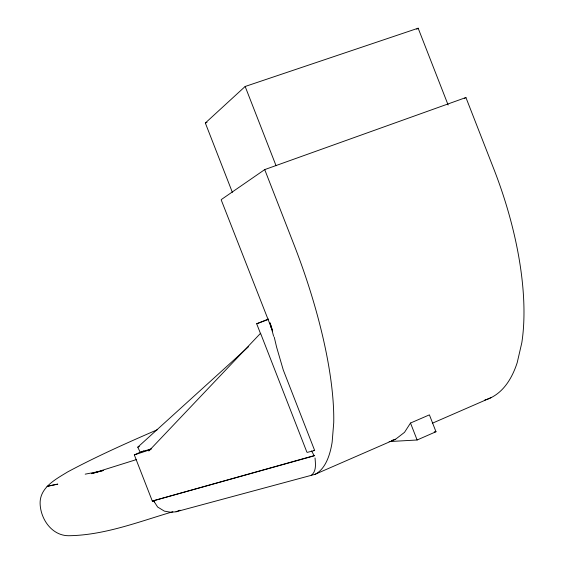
<?xml version="1.0" encoding="UTF-8"?>
<svg xmlns="http://www.w3.org/2000/svg" width="564" height="564" viewBox="0 0 564 564"><rect width="100%" height="100%" fill="white"/><g stroke="black" fill="none" stroke-linecap="round" stroke-linejoin="round"><path stroke-width="0.85" d="M389.132 441.57L417.12 439.998L435.986 431.735L429.401 414.857L410.507 423.042L404.515 432.334L395.575 439.243L315.1 474.303L176.01 511.781L170.906 512.295L164.385 511.132L157.631 507.015L153.478 500.571L152.308 501.072L134.324 454.915L139.9 452.356M232.361 192.331L205.338 123.015L245.157 86.482L418.157 28.2L448.126 104.996M151.66 448.711L140.217 452.335L137.771 447.174L248.632 346.627M311.265 475.367C316.637 471.243 315.48 463.827 315.029 457.961M416.754 29.25L418.157 28.2M484.814 400.017A207.108 86.68 69.4 0 0 517.209 362.624L521.799 342.806A207.08 86.666 69.4 0 0 493.881 169.144L465.927 97.537L264.713 169.602L222.04 199.057A22.37 1.706 -21.4 0 0 221.222 199.945L272.588 330.962M464.405 98.425L465.927 97.537M432.334 423.233L490.906 397.719M157.356 429.712C127.055 442.86 96.818 456.283 67.694 471.899C55.801 479.21 39.55 487.515 40.122 503.786C40.657 519.261 51.937 535.624 68.54 535.729C104.474 535.278 138.807 521.728 172.845 511.738M311.568 450.925L314.233 455.832L152.308 501.072L314.67 455.479M260.617 333.86L256.683 323.764L268.506 319.012M140.217 452.335L144.017 450.763M134.324 454.915L150.87 449.43M137.771 447.174L139.4 446.505M176.01 511.781L180.05 510.201M268.556 319.372L256.683 323.764M205.338 123.015L207.002 122.444M274.217 337.039L276.607 347.149L283.262 369.963L314.656 450.481L307.211 452.399L306.83 451.99L260.554 333.289L148.861 450.981L148.431 450.439M391.508 440.562L395.575 439.243M136.629 459.519L91.481 473.675L103.092 470.545M100.73 471.144L103.177 470.496M99.913 471.363L85.206 474.155M434.245 431.855L435.986 431.735M313.415 450.544L314.656 450.481M410.507 423.042L417.12 439.998M245.157 86.482L276.064 165.738M264.713 169.602L294.041 244.811A216.195 63.979 69.2 0 1 333.733 422.739L332.147 442.12A215.892 63.894 69.2 0 1 315.093 474.303M272.652 330.835L270.043 322.869L273.625 336.292M270.29 324.258L271.608 328.96M154.592 501.868A23.061 22.299 -81.9 0 1 153.486 500.571M50.457 485.583L47.016 486.415L57.796 484.116L50.457 485.583"/></g></svg>
